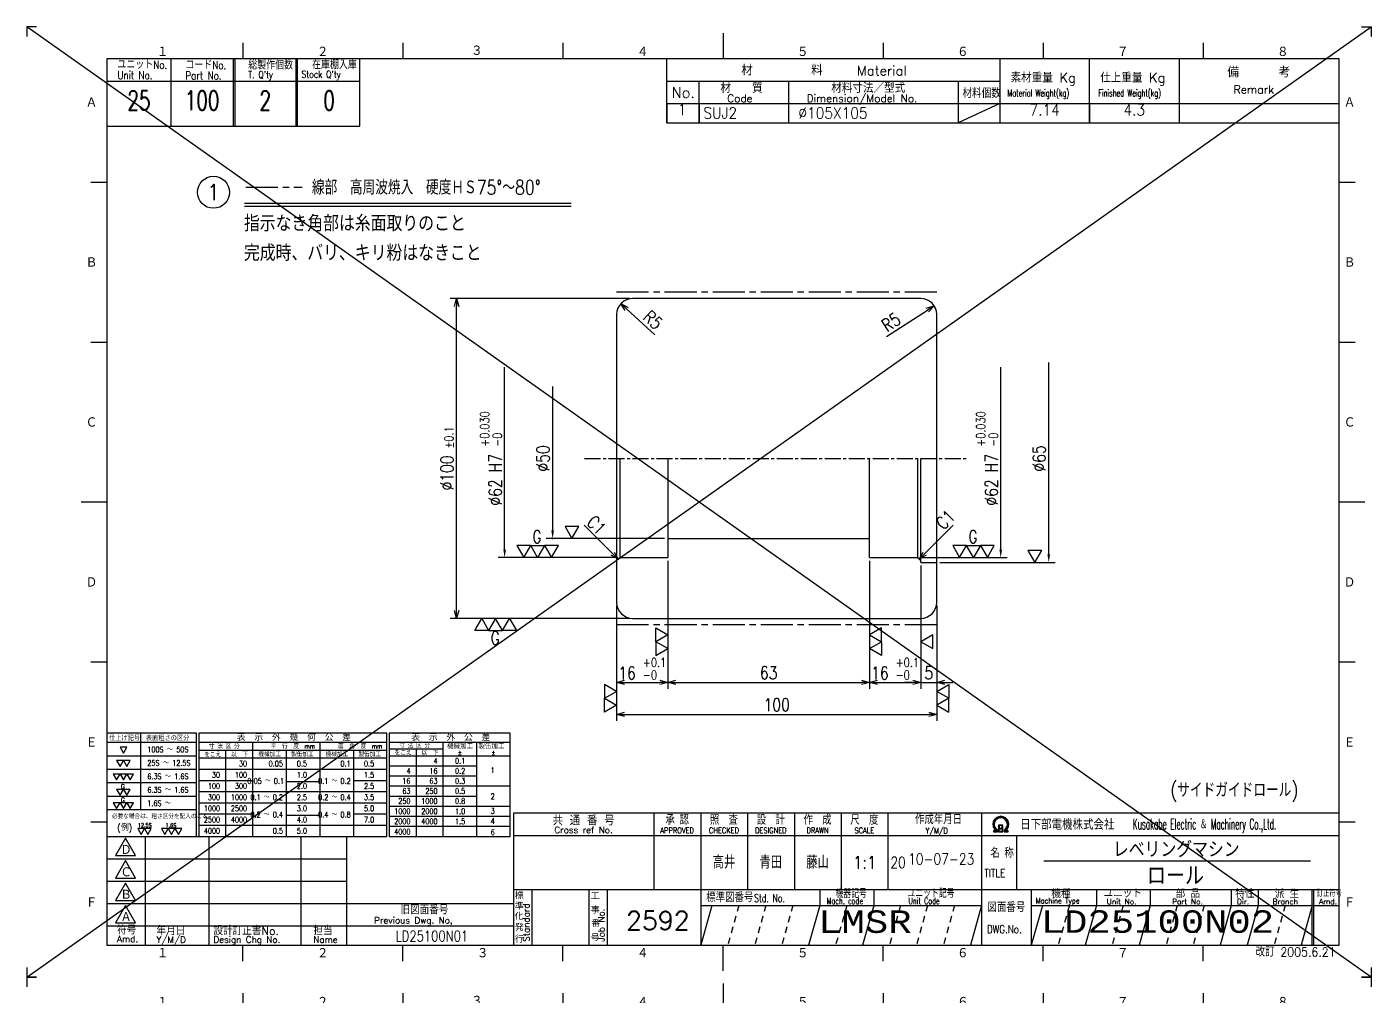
# Model space of a CAD drawing. Extents: x 0 to 420, y 0 to 594.
# Drawn here: x 0 to 420, y 291.1 to 594 of the extents above; entities that cross this region are included whole.
import ezdxf
from ezdxf.enums import TextEntityAlignment as Align

# ---------------------------------------------------------------- set-up
doc = ezdxf.new("R2010")
doc.units = 0
for name, pattern in [('GEN3A', [3.5, 2, -1.5]), ('GEN7', [15, 10, -1.5, 2, -1.5]), ('GEN7A', [7.5, 5, -0.75, 1, -0.75])]:
    doc.linetypes.add(name, pattern=pattern)
doc.layers.get('0').update_dxf_attribs({"linetype": 'CONTINUOUS'})
doc.layers.get('DEFPOINTS').update_dxf_attribs({"linetype": 'CONTINUOUS'})
for name, color, linetype in [('2', 5, 'CONTINUOUS'), ('2A', 7, 'GEN7'), ('4', 3, 'CONTINUOUS'), ('5', 3, 'CONTINUOUS'), ('6', 52, 'CONTINUOUS'), ('7A', 4, 'GEN7A'), ('8', 1, 'CONTINUOUS'), ('RAHM2', 1, 'CONTINUOUS'), ('RAHM3', 52, 'CONTINUOUS')]:
    doc.layers.add(name, color=color, linetype=linetype)
doc.styles.add('DIMENSION', font='monotxt.shx', dxfattribs={"bigfont": 'bigfont.shx'})
doc.styles.get("Standard").update_dxf_attribs({"font": 'romans.shx', "width": 0.8, "bigfont": 'extfont.shx'})
doc.dimstyles.new('GEN-ISO', dxfattribs={"dimtxt": 4, "dimasz": 2.5, "dimexe": 2, "dimexo": 1, "dimgap": 1, "dimtad": 3, "dimdec": 3, "dimrnd": 0.001, "dimdsep": 46, "dimtxsty": 'Standard', "dimblk": 'OPEN30', "dimcen": 0, "dimclrt": 52, "dimadec": 0, "dimazin": 0, "dimtp": 0.1, "dimtm": 0.1, "dimtfac": 0.6, "dimtdec": 3, "dimtmove": 0, "dimatfit": 3, "dimldrblk": 'OPEN30', "dimfxl": 1, "dimarcsym": 0})
doc.dimstyles.new('GEN-ISO$4', dxfattribs={"dimtxt": 4, "dimasz": 2.5, "dimexe": 2, "dimexo": 1, "dimgap": 1, "dimtad": 3, "dimdec": 3, "dimrnd": 0.001, "dimdsep": 46, "dimtxsty": 'Standard', "dimblk": 'OPEN30', "dimcen": 0, "dimclrt": 52, "dimadec": 0, "dimazin": 0, "dimtp": 0.1, "dimtm": 0.1, "dimtfac": 0.6, "dimtdec": 3, "dimtmove": 0, "dimatfit": 3, "dimldrblk": 'OPEN30', "dimfxl": 1, "dimarcsym": 0})

# ---------------------------------------------------------------- blocks, each defined once
blk = doc.blocks.new('1A3ﾌﾞﾋﾝ')
at = {"layer": 'RAHM2', "color": 5, "linetype": 'Continuous'}
for p, q in [((3, 297), (0, 297)), ((0, 297), (0, 294)), ((217.5, 295), (217.5, 287)), ((417, 297), (420, 297)), ((420, 297), (420, 294)), ((67.5, 292), (67.5, 287)), ((117.5, 292), (117.5, 287)), ((167.5, 292), (167.5, 287)), ((267.5, 292), (267.5, 287)), ((317.5, 292), (317.5, 287)), ((367.5, 292), (367.5, 287)), ((410, 287), (25, 287)), ((25, 287), (25, 10)), ((104, 266), (104, 287)), ((410, 10), (410, 287)), ((25, 266), (64.5, 266)), ((64.5, 266), (104, 266)), ((20, 248.5), (25, 248.5)), ((410, 248.5), (415, 248.5)), ((20, 198.5), (25, 198.5)), ((410, 198.5), (415, 198.5)), ((17, 148.5), (25, 148.5)), ((410, 148.5), (418, 148.5)), ((20, 98.5), (25, 98.5)), ((410, 98.5), (415, 98.5)), ((20, 48.5), (25, 48.5)), ((410, 48.5), (415, 48.5)), ((25, 10), (410, 10)), ((67.5, 5), (67.5, 10)), ((117.5, 5), (117.5, 10)), ((217.5, 2), (217.5, 10)), ((267.5, 5), (267.5, 10)), ((317.5, 5), (317.5, 10)), ((367.5, 5), (367.5, 10)), ((0, 3), (0, 0)), ((0, 0), (3, 0)), ((420, 0), (417, 0)), ((420, 3), (420, 0))]:
    blk.add_line(p, q, dxfattribs=at)
at = {"layer": 'RAHM2', "color": 7, "linetype": 'Continuous'}
for p, q in [((45, 287), (45, 266)), ((64.5, 287), (64.5, 266)), ((65, 287), (65, 266)), ((84, 287), (84, 266)), ((84.5, 287), (84.5, 266)), ((200, 267), (200, 287)), ((304, 287), (304, 267)), ((332, 267), (332, 287)), ((360, 287), (360, 267)), ((25, 280), (64.5, 280)), ((64.5, 280), (104, 280)), ((200, 280), (304, 280)), ((210, 267), (210, 280)), ((238, 280), (238, 267)), ((291, 280), (291, 267)), ((200, 273), (410, 273)), ((304, 273), (291, 267)), ((200, 267), (410, 267)), ((195.93, 51.26), (195.93, 27.42)), ((210.55, 51.26), (210.55, 10)), ((225.18, 51.26), (225.18, 27.42)), ((239.8, 51.26), (239.8, 27.42)), ((254.43, 51.26), (254.43, 27.42)), ((269.05, 51.26), (269.05, 27.42)), ((298.3, 51.26), (298.3, 10)), ((25, 44), (100, 44)), ((37, 44), (37, 10)), ((56.8, 44), (56.8, 10)), ((85.6, 44), (85.6, 10)), ((100, 10), (100, 44)), ((152.05, 44.26), (410, 44.26)), ((269.05, 44.26), (269.05, 27.42)), ((298.3, 44.26), (298.3, 44.26)), ((309.17, 44.26), (309.17, 27.42)), ((25, 37), (100, 37)), ((25, 30), (100, 30)), ((152.05, 27.42), (410, 27.42)), ((157.77, 27.42), (157.77, 10)), ((175.59, 27.42), (175.59, 10)), ((181.3, 27.42), (181.3, 10)), ((247.73, 27.42), (247.73, 22.42)), ((264.59, 27.42), (264.59, 22.42)), ((313.83, 27.42), (313.83, 10)), ((334.15, 27.42), (334.15, 22.42)), ((351, 27.42), (351, 22.42)), ((376.29, 27.42), (376.29, 22.42)), ((384.72, 27.42), (384.72, 22.42)), ((401.57, 10), (401.57, 27.42)), ((402.07, 10), (402.07, 27.42)), ((25, 23), (100, 23)), ((100, 23), (152.05, 23)), ((210.55, 22.42), (298.3, 22.42)), ((313.83, 22.42), (410, 22.42)), ((25, 16), (100, 16)), ((100, 16), (152.05, 16)), ((167.5, 5), (167.5, 10))]:
    blk.add_line(p, q, dxfattribs=at)
at = {"layer": 'RAHM2', "color": 3, "linetype": 'Continuous'}
for p, q in [((317.73, 36.35), (401.03, 36.35)), ((214.02, 22.42), (210.55, 10)), ((247.73, 22.42), (244.26, 10)), ((264.59, 22.42), (261.12, 10)), ((298.3, 22.42), (294.83, 10)), ((334.15, 22.42), (330.68, 10)), ((351, 22.42), (347.54, 10)), ((376.29, 22.42), (372.82, 10)), ((384.72, 22.42), (381.25, 10))]:
    blk.add_line(p, q, dxfattribs=at)
at = {"layer": 'RAHM2', "color": 3, "linetype": 'GEN3A'}
for p, q in [((222.44, 22.42), (218.98, 10)), ((230.87, 22.42), (227.41, 10)), ((239.3, 22.42), (235.84, 10)), ((256.16, 22.42), (252.69, 10)), ((273.01, 22.42), (269.55, 10)), ((281.44, 22.42), (277.98, 10)), ((289.87, 22.42), (286.41, 10)), ((325.72, 22.42), (322.25, 10)), ((342.57, 22.42), (339.11, 10)), ((359.43, 22.42), (355.97, 10)), ((367.86, 22.42), (364.39, 10)), ((393.14, 22.42), (389.68, 10))]:
    blk.add_line(p, q, dxfattribs=at)
at = {"layer": 'RAHM2', "color": 5, "linetype": 'Continuous'}
blk.add_lwpolyline([(410, 51.26), (152.05, 51.26), (152.05, 10)], dxfattribs=at)
at = {"layer": 'RAHM2', "color": 7, "linetype": 'Continuous'}
for points in [[(303.62, 47.51), (303.62, 45.4), (304.92, 45.4), (304.92, 47.51), (303.62, 47.51)], [(303.77, 47.36), (303.77, 46.53), (304.77, 46.53), (304.77, 47.36), (303.77, 47.36)], [(304.77, 46.38), (304.77, 45.55), (303.77, 45.55), (303.77, 46.38), (304.77, 46.38)], [(302.02, 45.4), (303.22, 45.4), (303.22, 46.01)], [(302.02, 45.58), (302.97, 45.58), (302.97, 45.91)], [(302.72, 45.82), (302.72, 45.75), (302.02, 45.75), (302.02, 45.4)], [(305.32, 45.98), (305.32, 45.4), (306.58, 45.4), (306.58, 45.75), (305.85, 45.75), (305.85, 45.8)], [(305.57, 45.87), (305.57, 45.58), (306.58, 45.58)]]:
    blk.add_lwpolyline(points, dxfattribs=at)
for points in [[(30.79, 43.41), (27.65, 37.97), (33.92, 37.97)], [(30.79, 36.41), (27.65, 30.97), (33.92, 30.97)], [(30.79, 29.41), (27.65, 23.97), (33.92, 23.97)], [(30.79, 22.41), (27.65, 16.97), (33.92, 16.97)]]:
    blk.add_lwpolyline(points, close=True, dxfattribs=at)
at = {"layer": 'RAHM2', "color": 3, "linetype": 'Continuous'}
for points in [[(317.29, 22.42), (313.83, 10)], [(401.57, 22.42), (401.57, 22.42), (398.11, 10)]]:
    blk.add_lwpolyline(points, dxfattribs=at)
at = {"layer": 'RAHM2', "color": 7, "linetype": 'Continuous'}
for radius, start, end in [(2.5, 308.2706, 230.8952), (2.28, 303.9949, 234.4013), (2.06, 299.8294, 238.4756)]:
    blk.add_arc((304.3, 47.76), radius, start, end, dxfattribs=at)
at = {"layer": '4', "width": 0.9}
blk.add_text('改訂 2005.6.21', height=2.8, dxfattribs=at).set_placement((408.91, 6.44), align=Align.RIGHT)
at = {"layer": 'RAHM2', "color": 5, "linetype": 'Continuous'}
for s, p in [('１', (40.6, 287.58)), ('２', (90.6, 287.58)), ('４', (190.6, 287.58)), ('５', (240.6, 287.58)), ('６', (290.6, 287.58)), ('７', (340.6, 287.58)), ('８', (390.6, 287.58)), ('Ａ', (18.36, 271.74)), ('Ａ', (411.44, 271.74)), ('Ｂ', (18.36, 221.74)), ('Ｂ', (411.44, 221.74)), ('Ｃ', (18.36, 171.74)), ('Ｃ', (411.44, 171.74)), ('Ｄ', (18.36, 121.74)), ('Ｄ', (411.44, 121.74)), ('Ｅ', (18.36, 71.74)), ('Ｅ', (411.44, 71.74)), ('Ｆ', (18.36, 21.74)), ('Ｆ', (411.44, 21.74)), ('１', (40.6, 5.87)), ('２', (90.6, 5.87)), ('３', (140.6, 5.87)), ('４', (190.6, 5.87)), ('５', (240.6, 5.87)), ('６', (290.6, 5.87)), ('７', (340.6, 5.87))]:
    blk.add_text(s, height=3.31, dxfattribs=at).set_placement(p)
blk.add_text('３', height=3.31, dxfattribs=at).set_placement((140.6, 289.58), align=Align.MIDDLE)
at = {"layer": 'RAHM2', "color": 7, "linetype": 'Continuous'}
for s, height, width, p in [('ユニットNo.', 2.5, 0.8, (28.29, 283.92)), ('コードNo.', 2.5, 0.8, (49.52, 283.81)), ('総製作個数', 2.5, 0.8, (69.17, 283.72)), ('在庫棚入庫', 2.5, 0.8, (89.08, 283.82)), ('Unit No.', 2.5, 0.8, (28.29, 280.64)), ('Part No.', 2.5, 0.8, (49.52, 280.53)), ("T. Q'ty", 2.2, 0.8, (69.17, 280.96)), ("Stock Q'ty", 2.2, 0.8, (85.8, 281.06)), ('材料個数', 3, 0.8, (292.32, 274.79)), ('Material Weight(kg)', 2.2, 0.68, (306.37, 275.25)), ('Finished Weight(kg)', 2.2, 0.68, (334.74, 275.25)), ('作成年月日', 3, 0.7, (277.49, 47.82)), ('Y/M/D', 1.8, 0.8, (280.79, 44.87)), ('Kusakabe Electric ＆ Machinery Co.,Ltd.', 3.3108, 0.5, (345.56, 46.19)), ('名 称', 3, 0.7, (301.06, 37.33)), ('20', 3.5, 0.8, (269.81, 34.08)), ('TITLE', 2.5, 0.8, (299.18, 31.25)), ('標準図番号', 3, 0.7, (212.26, 23.44)), ('Std. No.', 2.5, 0.7, (227.23, 23.44)), ('機器記号', 2.5, 0.7, (252.65, 24.77)), ('ユニット記号', 2.5, 0.7, (275.14, 24.85)), ('訂正符号', 2, 0.7, (403.01, 25.16)), ('Mach. code', 2, 0.7, (249.86, 22.83)), ('Unit Code', 2, 0.7, (275.45, 22.83)), ('図面番号', 3, 0.7, (300.15, 20.37)), ('Machine Type', 1.7, 0.9, (315.15, 23.05))]:
    blk.add_text(s, height=height, dxfattribs=dict(at, width=width)).set_placement(p)
for s, height, p in [('材\u3000\u3000\u3000\u3000\u3000料', 3.311, (223.18, 281.82)), ('Material', 3, (259.34, 281.82)), ('素材重量 Kg', 3, (307.35, 279.63)), ('仕上重量 Kg', 3, (335.35, 279.63)), ('備     考', 3.311, (375.08, 281.21)), ('No.', 3.311, (201.5, 274.82)), ('材\u3000\u3000質', 3, (216.68, 276.39)), ('材料寸法／型式', 3, (251.33, 276.39)), ('Remark', 2.5, (377.03, 276.16)), ('Code', 2.4, (218.82, 273.45)), ('Dimension/Model No.', 2.4, (243.65, 273.45)), ('Ｄ', 3.2, (29.23, 38.2)), ('Ｃ', 3.2, (29.23, 31.2)), ('Ｂ', 3.2, (29.23, 24.2)), ('標', 2, (152.44, 24.43)), ('工', 2, (176.15, 24.24)), ('機種', 2.4, (320.08, 24.76)), ('ユニット', 2.4, (336.39, 24.96)), ('部 品', 2.4, (358.93, 24.79)), ('特性', 2.4, (377.55, 24.78)), ('派 生', 2.4, (389.89, 24.72)), ('旧図面番号', 2.5, (116.71, 19.69)), ('準', 2, (152.47, 21.11)), ('事', 2, (176.17, 19.92)), ('Unit No.', 1.7, (337.39, 22.76)), ('Part No.', 1.7, (357.81, 22.76)), ('Dir.', 1.7, (378.09, 22.76)), ('Branch', 1.7, (389.24, 22.76)), ('Amd.', 1.7, (403.74, 22.76)), ('Ａ', 3.2, (29.23, 17.2)), ('Previous Dwg. No,', 2, (108.5, 16.75)), ('化', 2, (152.37, 17.95)), ('番', 2, (176.31, 15.76)), ('Amd.', 2, (28.17, 10.93)), ('符号', 2.5, (28.17, 13.37)), ('Y/M/D', 2, (40.49, 10.7)), ('年月日', 2.5, (40.49, 13.14)), ('設計訂正書No.', 2.5, (58.29, 13.18)), ('Design Chg No.', 2, (58.29, 10.75)), ('担当', 2.5, (89.5, 13.18)), ('Name', 2, (89.5, 10.75)), ('行', 2, (152.46, 10.82)), ('発', 2, (152.46, 14.47)), ('号', 2, (176.11, 11.28))]:
    blk.add_text(s, height=height, dxfattribs=at).set_placement(p)
for s, height, p in [('共 通 番 号', 3, (173.93, 49.14)), ('Cross ref No.', 2, (173.93, 46.01))]:
    blk.add_text(s, height=height, dxfattribs=at).set_placement(p, align=Align.MIDDLE)
for s, height, width, p in [('承 認', 3, 0.7, (203.18, 49.35)), ('照  査', 3, 0.7, (217.8, 49.35)), ('設  計', 3, 0.7, (232.43, 49.35)), ('作  成', 3, 0.7, (247.05, 49.35)), ('尺  度', 3, 0.7, (261.67, 49.35)), ('APPROVED', 1.8, 0.8, (203.18, 45.85)), ('CHECKED', 1.8, 0.8, (217.8, 45.85)), ('DESIGNED', 1.8, 0.8, (232.43, 45.85)), ('DRAWN', 1.8, 0.8, (247.05, 45.85)), ('SCALE', 1.8, 0.8, (261.67, 45.85)), ('DWG.No.', 2.5, 0.8, (305.41, 14.96))]:
    blk.add_text(s, height=height, dxfattribs=dict(at, width=width)).set_placement(p, align=Align.MIDDLE)
at = {"layer": 'RAHM2', "color": 7, "linetype": 'Continuous', "width": 0.844147}
blk.add_text('日下部電機株式会社', height=3.311, dxfattribs=at).set_placement((310.35, 46.06), (339.79, 46.06), align=Align.FIT)
at = {"layer": 'RAHM2', "color": 7, "linetype": 'Continuous'}
for s, p in [('Standard', (157.07, 11.05)), ('Job No.', (180.5, 11.05))]:
    blk.add_text(s, height=2, rotation=90, dxfattribs=at).set_placement(p)
at = {"layer": 'RAHM2', "color": 5, "linetype": 'Continuous', "width": 0.7}
for tag, p in [('HEADER3', (35, 274.01)), ('HEADER4', (54.75, 274)), ('HEADER15', (74.49, 274)), ('HEADER16', (94.43, 274))]:
    blk.add_attdef(tag, text='', height=6, dxfattribs=at).set_placement(p, align=Align.MIDDLE)
at = {"layer": 'RAHM2', "color": 7, "linetype": 'Continuous'}
blk.add_attdef('HEADER5', text='', height=2.5, dxfattribs=at).set_placement((63.69, 267.1), align=Align.BOTTOM_RIGHT)
for tag, height, width, p in [('HEADER1', 5, 0.9, (359.12, 40.15)), ('HEADER25', 3.2, 0.63, (46.91, 40.38)), ('HEADER23', 3.33, 0.8, (71.4, 40.2)), ('HEADER24', 3.5, 0.8, (92.57, 40.22)), ('HEADER7', 5, 0.8, (174.38, 35.8)), ('GEN-TITLE-SCA', 4, 0.85, (261.79, 35.85)), ('HEADER22', 3.2, 0.63, (46.91, 33.38)), ('HEADER20', 3.33, 0.8, (71.4, 33.2)), ('HEADER21', 3.5, 0.8, (92.57, 33.22)), ('HEADER2', 6, 0.9, (358.89, 31.68)), ('HEADER19', 3.2, 0.63, (46.91, 26.38)), ('HEADER17', 3.33, 0.8, (71.4, 26.2)), ('HEADER18', 3.5, 0.8, (92.57, 26.22)), ('HEADER11', 3.2, 0.63, (46.91, 19.38)), ('HEADER9', 3.33, 0.8, (71.4, 19.2)), ('HEADER10', 3.5, 0.8, (92.57, 19.22)), ('HEADER14', 3.31, 0.8, (126.54, 12.82))]:
    blk.add_attdef(tag, text='', height=height, dxfattribs=dict(at, width=width)).set_placement(p, align=Align.MIDDLE)
for tag, p in [('HEADER27', (232.45, 36.09)), ('HEADER26', (247.07, 36.09))]:
    blk.add_attdef(tag, text='', height=4, dxfattribs=at).set_placement(p, align=Align.MIDDLE)
at = {"layer": 'RAHM2', "color": 7, "linetype": 'Continuous', "width": 0.8}
blk.add_attdef('GEN-TITLE-DAT', text='', height=3.5, dxfattribs=at).set_placement((275.35, 34.1), align=Align.BOTTOM_LEFT)
at = {"layer": 'RAHM2', "color": 5, "linetype": 'Continuous'}
blk.add_attdef('HEADER6', text='', height=5.8, dxfattribs=at).set_placement((207.09, 13.03), align=Align.BOTTOM_RIGHT)
at = {"layer": 'RAHM2', "color": 5, "linetype": 'Continuous', "style": 'DIMENSION', "width": 1.2}
for tag, p in [('HEADER13', (213.56, 11.75)), ('HEADER12', (247.26, 11.72)), ('GEN-TITLE-DWG', (316.79, 11.74))]:
    blk.add_attdef(tag, text='', height=7.02, dxfattribs=at).set_placement(p, align=Align.BOTTOM_LEFT)
at = {"layer": 'RAHM2', "color": 5, "linetype": 'Continuous', "style": 'DIMENSION'}
blk.add_attdef('HEADER8', text='', height=7.02, dxfattribs=at).set_placement((408.58, 11.71), align=Align.BOTTOM_RIGHT)
blk = doc.blocks.new('_Open30')
at = {"color": 0, "linetype": 'ByBlock', "lineweight": -2}
for p, q in [((-1, 0.27), (0, 0)), ((0, 0), (-1, -0.27)), ((0, 0), (-1, 0))]:
    blk.add_line(p, q, dxfattribs=at)
blk = doc.blocks.new('*D22')
at = {"layer": '5', "color": 0, "lineweight": -2, "transparency": 16777216}
for p, q in [((184.27, 413.12), (184.27, 377.12)), ((284.27, 413.12), (284.27, 377.12)), ((186.77, 379.12), (281.77, 379.12))]:
    blk.add_line(p, q, dxfattribs=at)
at = {"layer": 'DEFPOINTS', "color": 0, "transparency": 16777216}
for p in [(184.27, 414.12), (284.27, 414.12), (284.27, 379.12)]:
    blk.add_point(p, dxfattribs=at)
at = {"layer": '5', "color": 0, "lineweight": -2, "transparency": 16777216, "xscale": 2.5, "yscale": 2.5, "zscale": 2.5, "rotation": 180}
blk.add_blockref('_Open30', (184.27, 379.12), dxfattribs=at)
at = {"layer": '5', "color": 0, "lineweight": -2, "transparency": 16777216, "xscale": 2.5, "yscale": 2.5, "zscale": 2.5}
blk.add_blockref('_Open30', (284.27, 379.12), dxfattribs=at)
at = {"layer": '5', "color": 52, "transparency": 16777216, "insert": (234.27, 382.12), "char_height": 4, "attachment_point": 5}
blk.add_mtext('100', dxfattribs=at)
blk = doc.blocks.new('*D23')
at = {"layer": '5', "color": 0, "lineweight": -2, "transparency": 16777216}
for p, q in [((200.27, 427.12), (200.27, 387.12)), ((184.27, 413.12), (184.27, 387.12)), ((186.77, 389.12), (197.77, 389.12))]:
    blk.add_line(p, q, dxfattribs=at)
at = {"layer": 'DEFPOINTS', "color": 0, "transparency": 16777216}
for p in [(200.27, 428.12), (184.27, 414.12), (200.27, 389.12)]:
    blk.add_point(p, dxfattribs=at)
at = {"layer": '5', "color": 0, "lineweight": -2, "transparency": 16777216, "xscale": 2.5, "yscale": 2.5, "zscale": 2.5, "rotation": 180}
blk.add_blockref('_Open30', (184.27, 389.12), dxfattribs=at)
at = {"layer": '5', "color": 0, "lineweight": -2, "transparency": 16777216, "xscale": 2.5, "yscale": 2.5, "zscale": 2.5}
blk.add_blockref('_Open30', (200.27, 389.12), dxfattribs=at)
at = {"layer": '5', "color": 52, "transparency": 16777216, "insert": (192.27, 393.39), "char_height": 4, "attachment_point": 5}
blk.add_mtext('16 \\H2.8;\\S+0.1^ -0;', dxfattribs=at)
blk = doc.blocks.new('*D24')
at = {"layer": '5', "color": 0, "lineweight": -2, "transparency": 16777216}
for p, q in [((263.27, 426.12), (263.27, 387.12)), ((279.27, 425.62), (279.27, 387.12)), ((265.77, 389.12), (276.77, 389.12))]:
    blk.add_line(p, q, dxfattribs=at)
at = {"layer": 'DEFPOINTS', "color": 0, "transparency": 16777216}
for p in [(263.27, 427.12), (279.27, 426.62), (279.27, 389.12)]:
    blk.add_point(p, dxfattribs=at)
at = {"layer": '5', "color": 0, "lineweight": -2, "transparency": 16777216, "xscale": 2.5, "yscale": 2.5, "zscale": 2.5, "rotation": 180}
blk.add_blockref('_Open30', (263.27, 389.12), dxfattribs=at)
at = {"layer": '5', "color": 0, "lineweight": -2, "transparency": 16777216, "xscale": 2.5, "yscale": 2.5, "zscale": 2.5}
blk.add_blockref('_Open30', (279.27, 389.12), dxfattribs=at)
at = {"layer": '5', "color": 52, "transparency": 16777216, "insert": (271.27, 393.39), "char_height": 4, "attachment_point": 5}
blk.add_mtext('16 \\H2.8;\\S+0.1^ -0;', dxfattribs=at)
blk = doc.blocks.new('*D25')
at = {"layer": '5', "color": 0, "lineweight": -2, "transparency": 16777216}
for p, q in [((279.27, 424.62), (279.27, 387.12)), ((284.27, 413.12), (284.27, 387.12)), ((276.77, 389.12), (274.27, 389.12)), ((279.27, 389.12), (284.27, 389.12)), ((286.77, 389.12), (289.27, 389.12))]:
    blk.add_line(p, q, dxfattribs=at)
at = {"layer": 'DEFPOINTS', "color": 0, "transparency": 16777216}
for p in [(279.27, 425.62), (284.27, 414.12), (284.27, 389.12)]:
    blk.add_point(p, dxfattribs=at)
at = {"layer": '5', "color": 0, "lineweight": -2, "transparency": 16777216, "xscale": 2.5, "yscale": 2.5, "zscale": 2.5}
blk.add_blockref('_Open30', (279.27, 389.12), dxfattribs=at)
at = {"layer": '5', "color": 0, "lineweight": -2, "transparency": 16777216, "xscale": 2.5, "yscale": 2.5, "zscale": 2.5, "rotation": 180}
blk.add_blockref('_Open30', (284.27, 389.12), dxfattribs=at)
at = {"layer": '5', "color": 52, "transparency": 16777216, "insert": (281.77, 392.12), "char_height": 4, "attachment_point": 5}
blk.add_mtext('5', dxfattribs=at)
blk = doc.blocks.new('*D26')
at = {"layer": '5', "color": 0, "lineweight": -2, "transparency": 16777216}
for p, q in [((188.27, 509.12), (132.27, 509.12)), ((134.27, 411.62), (134.27, 506.62)), ((188.27, 409.12), (132.27, 409.12))]:
    blk.add_line(p, q, dxfattribs=at)
at = {"layer": 'DEFPOINTS', "color": 0, "transparency": 16777216}
for p in [(134.27, 509.12), (189.27, 509.12), (189.27, 409.12)]:
    blk.add_point(p, dxfattribs=at)
at = {"layer": '5', "color": 0, "lineweight": -2, "transparency": 16777216, "xscale": 2.5, "yscale": 2.5, "zscale": 2.5}
for p, rotation in [((134.27, 509.12), 90), ((134.27, 409.12), 270)]:
    blk.add_blockref('_Open30', p, dxfattribs=dict(at, rotation=rotation))
at = {"layer": '5', "color": 52, "transparency": 16777216, "insert": (131.27, 459.12), "char_height": 4, "attachment_point": 5, "rotation": 90}
blk.add_mtext('%%C100 \\H2.8;\\S%%P0.1;', dxfattribs=at)
blk = doc.blocks.new('*D27')
at = {"layer": '5', "color": 0, "lineweight": -2, "transparency": 16777216}
for p, q in [((200.27, 427.12), (200.27, 387.12)), ((263.27, 427.12), (263.27, 387.12)), ((202.77, 389.12), (260.77, 389.12))]:
    blk.add_line(p, q, dxfattribs=at)
at = {"layer": 'DEFPOINTS', "color": 0, "transparency": 16777216}
for p in [(200.27, 428.12), (263.27, 428.12), (263.27, 389.12)]:
    blk.add_point(p, dxfattribs=at)
at = {"layer": '5', "color": 0, "lineweight": -2, "transparency": 16777216, "xscale": 2.5, "yscale": 2.5, "zscale": 2.5, "rotation": 180}
blk.add_blockref('_Open30', (200.27, 389.12), dxfattribs=at)
at = {"layer": '5', "color": 0, "lineweight": -2, "transparency": 16777216, "xscale": 2.5, "yscale": 2.5, "zscale": 2.5}
blk.add_blockref('_Open30', (263.27, 389.12), dxfattribs=at)
at = {"layer": '5', "color": 52, "transparency": 16777216, "insert": (231.77, 392.12), "char_height": 4, "attachment_point": 5}
blk.add_mtext('63', dxfattribs=at)
blk = doc.blocks.new('*D28')
at = {"layer": '5', "color": 0, "lineweight": -2, "transparency": 16777216}
blk.add_line((268.6, 497.24), (281.37, 505.47), dxfattribs=at)
at = {"layer": 'DEFPOINTS', "color": 0, "transparency": 16777216}
for p in [(279.27, 504.12), (283.47, 506.83)]:
    blk.add_point(p, dxfattribs=at)
at = {"layer": '5', "color": 0, "lineweight": -2, "transparency": 16777216, "xscale": 2.5, "yscale": 2.5, "zscale": 2.5, "rotation": 32.81129260931984}
blk.add_blockref('_Open30', (283.47, 506.83), dxfattribs=at)
at = {"layer": '5', "color": 52, "transparency": 16777216, "insert": (269.99, 501.71), "char_height": 4, "attachment_point": 5, "rotation": 32.8113}
blk.add_mtext('R5', dxfattribs=at)
blk = doc.blocks.new('*D29')
at = {"layer": '5', "color": 0, "lineweight": -2, "transparency": 16777216}
blk.add_line((196.25, 497.76), (187.42, 505.8), dxfattribs=at)
at = {"layer": 'DEFPOINTS', "color": 0, "transparency": 16777216}
for p in [(185.58, 507.49), (189.27, 504.12)]:
    blk.add_point(p, dxfattribs=at)
at = {"layer": '5', "color": 0, "lineweight": -2, "transparency": 16777216, "xscale": 2.5, "yscale": 2.5, "zscale": 2.5, "rotation": 137.6679687077343}
blk.add_blockref('_Open30', (185.58, 507.49), dxfattribs=at)
at = {"layer": '5', "color": 52, "transparency": 16777216, "insert": (195.62, 502.4), "char_height": 4, "attachment_point": 5, "rotation": 317.668}
blk.add_mtext('R5', dxfattribs=at)
blk = doc.blocks.new('STDBUHIN')
at = {"color": 7}
for p, q in [((0, 0), (0, -6)), ((10, 0), (10, -6)), ((38, 0), (38, -6)), ((91, 0), (91, -6)), ((104, 0), (104, -6)), ((132, 0), (132, -6)), ((160, 0), (160, -6)), ((0, -6), (210, -6))]:
    blk.add_line(p, q, dxfattribs=at)
at = {"layer": 'RAHM3', "color": 7, "width": 0.9}
for tag, p in [('1GENST', (4.710911, -4.609434)), ('4GENST', (96.434633, -4.658422)), ('5GENST', (118, -4.729)), ('6GENST', (146, -4.729))]:
    blk.add_attdef(tag, text='', height=3.5, dxfattribs=at).set_placement(p, align=Align.BOTTOM_CENTER)
at = {"layer": 'RAHM3', "color": 7}
for tag, p, width in [('2GENST', (11.373533, -4.658422), 0.8), ('3GENST', (41.070972, -4.658422), 0.8), ('7GENST', (162.759538, -4.671383), 0.9)]:
    blk.add_attdef(tag, p, '', height=3.5, dxfattribs=dict(at, width=width))
blk = doc.blocks.new('GENBALLOON1')
blk.add_circle((0, 0), 5)
at = {"flags": 1}
blk.add_attdef('GEN_PARENT', text='', height=2.5, dxfattribs=at).set_placement((0, 0), align=Align.MIDDLE)
blk.add_attdef('REF_NO', text='', height=3.5).set_placement((0, 0), align=Align.MIDDLE)
at = {"color": 7, "flags": 1}
for tag, p in [('5GENINF', (6.43, 0.96)), ('6GENINF', (6.43, 0.63)), ('7GENINF', (6.43, 0.3)), ('8GENINF', (6.43, -0.04)), ('9GENINF', (6.43, -0.37)), ('3GENINF', (6.43, -2.34)), ('4GENINF', (6.43, -2.67)), ('10GENINF', (6.43, -0.7)), ('11GENINF', (6.43, -1)), ('12GENINF', (6.43, -1.34)), ('13GENINF', (6.43, -1.67)), ('14GENINF', (6.43, -2)), ('15GENINF', (6.43, -3)), ('16GENINF', (6.43, -3.34)), ('17GENINF', (6.43, -3.7)), ('18GENINF', (6.43, -4.04)), ('19GENINF', (6.43, -4.37)), ('20GENINF', (6.43, -4.7)), ('21GENINF', (6.43, -5.04)), ('22GENINF', (6.43, -5.37))]:
    blk.add_attdef(tag, p, '', height=0.2, dxfattribs=at)
blk = doc.blocks.new('A$C35635718')
for p, q in [((0, 29.4), (28, 29.4)), ((10.5, 32.2), (10.5, 8.4)), ((28.7, 29.4), (87.5, 29.4)), ((28.7, 26.95), (87.5, 26.95)), ((37.1, 26.95), (37.1, 0)), ((45.5, 29.4), (45.5, 0)), ((56, 26.95), (56, 0)), ((66.5, 29.4), (66.5, 0)), ((77, 26.95), (77, 0)), ((88.2, 29.4), (126, 29.4)), ((88.2, 27.3), (105, 27.3)), ((96.6, 27.3), (96.6, 0)), ((105, 29.4), (105, 0)), ((115.5, 29.4), (115.5, 0)), ((28.7, 24.5), (87.5, 24.5)), ((88.2, 25.2), (126, 25.2)), ((0, 8.4), (28, 8.4))]:
    blk.add_line(p, q)
for points in [[(5.16, 26.02), (6.22, 27.86), (4.1, 27.86), (5.16, 26.02)], [(4.1, 21.82), (5.16, 23.66), (3.04, 23.66), (4.1, 21.82)], [(6.22, 21.82), (7.28, 23.66), (5.16, 23.66), (6.22, 21.82)], [(3.04, 17.62), (4.1, 19.46), (1.98, 19.46), (3.04, 17.62)], [(5.16, 17.62), (6.22, 19.46), (4.1, 19.46), (5.16, 17.62)], [(7.28, 17.62), (8.35, 19.46), (6.22, 19.46), (7.28, 17.62)], [(4.1, 12.86), (5.16, 14.69), (3.04, 14.69), (4.1, 12.86)], [(6.22, 12.86), (7.28, 14.69), (5.16, 14.69), (6.22, 12.86)], [(3.04, 8.66), (4.1, 10.49), (1.98, 10.49), (3.04, 8.66)], [(5.16, 8.66), (6.22, 10.49), (4.1, 10.49), (5.16, 8.66)], [(7.28, 8.66), (8.35, 10.49), (6.22, 10.49), (7.28, 8.66)], [(10.7, 0.61), (11.76, 2.45), (9.63, 2.45), (10.7, 0.61)], [(12.82, 0.61), (13.88, 2.45), (11.76, 2.45), (12.82, 0.61)], [(18.07, 0.61), (19.13, 2.45), (17.01, 2.45), (18.07, 0.61)], [(20.19, 0.61), (21.26, 2.45), (19.13, 2.45), (20.19, 0.61)], [(22.32, 0.61), (23.38, 2.45), (21.26, 2.45), (22.32, 0.61)]]:
    blk.add_lwpolyline(points, close=True)
at = {"layer": '2'}
for points in [[(0, 0), (28, 0), (28, 32.2), (0, 32.2)], [(28.7, 0), (87.5, 0), (87.5, 32.2), (28.7, 32.2)], [(88.2, 0), (126, 0), (126, 32.2), (88.2, 32.2)]]:
    blk.add_lwpolyline(points, close=True, dxfattribs=at)
at = {"layer": '4'}
for p, q in [((0, 25.2), (28, 25.2)), ((0, 21), (28, 21)), ((88.2, 22.05), (115.5, 22.05)), ((28.7, 21), (87.5, 21)), ((28.7, 17.5), (45.5, 17.5)), ((56, 17.15), (66.5, 17.15)), ((77, 17.5), (87.5, 17.5)), ((88.2, 18.9), (115.5, 18.9)), ((0, 16.8), (28, 16.8)), ((28.7, 14), (87.5, 14)), ((88.2, 15.75), (126, 15.75)), ((0, 12.6), (28, 12.6)), ((28.7, 10.5), (87.5, 10.5)), ((88.2, 12.6), (115.5, 12.6)), ((88.2, 9.45), (126, 9.45)), ((28.7, 7), (45.5, 7)), ((56, 6.65), (66.5, 6.65)), ((77, 7), (87.5, 7)), ((88.2, 6.3), (126, 6.3)), ((28.7, 3.5), (87.5, 3.5)), ((88.2, 3.15), (126, 3.15))]:
    blk.add_line(p, q, dxfattribs=at)
at = {"width": 0.9}
for s, height, p in [('仕上げ記号', 1.54, (5.53, 29.91)), ('表面粗さの区分', 1.54, (18.98, 29.91)), ('をこえ', 1.4, (33.04, 24.85)), ('寸 法 区 分', 1.4, (36.67, 27.45)), ('以\u3000下', 1.4, (41.44, 24.85)), ('機械加工', 1.4, (50.85, 24.93)), ('平\u3000行\u3000度\u3000mm', 1.4, (58.11, 27.45)), ('製缶加工', 1.4, (61.11, 24.93)), ('機械加工', 1.4, (71.85, 24.93)), ('直\u3000角\u3000度\u3000mm', 1.4, (79.11, 27.45)), ('製缶加工', 1.4, (82.11, 24.93)), ('をこえ', 1.4, (92.54, 25.38)), ('寸 法 区 分', 1.4, (96.17, 27.62)), ('以\u3000下', 1.4, (100.94, 25.38)), ('機械加工', 1.61, (110.35, 27.35)), ('%%P', 1.4, (110.27, 25.48)), ('製缶加工', 1.61, (120.13, 27.35)), ('%%P', 1.4, (120.77, 25.48))]:
    blk.add_text(s, height=height, dxfattribs=at).set_placement(p, align=Align.CENTER)
for s, p in [('表\u3000示\u3000外\u3000幾\u3000何\u3000公\u3000差', (58.43, 29.86)), ('表\u3000示\u3000外\u3000公\u3000差', (107.45, 29.86))]:
    blk.add_text(s, height=1.96).set_placement(p, align=Align.CENTER)
for s, height, width, p in [('100S ～ 50S', 1.75, 0.8, (12.64, 26.26)), ('25S ～ 12.5S', 1.75, 0.8, (12.64, 22.06)), ('0.1', 1.75, 0.8, (108.79, 22.73)), ('0.2', 1.75, 0.8, (108.79, 19.58)), ('1', 1.75, 0.8, (119.92, 19.81)), ('6.3S ～ 1.6S', 1.75, 0.8, (12.64, 17.86)), ('0.3', 1.75, 0.8, (108.79, 16.43)), ('6.3S ～ 1.6S', 1.75, 0.8, (12.64, 13.66)), ('0.5', 1.75, 0.8, (108.79, 13.28)), ('2', 1.75, 0.8, (119.92, 11.65)), ('1.6S ～ ', 1.75, 0.8, (12.64, 9.46)), ('0.8', 1.75, 0.8, (108.79, 10.13)), ('1.0', 1.75, 0.8, (108.79, 6.98)), ('3', 1.75, 0.8, (119.92, 7.04)), ('必要な場合は、粗さ区分を記入のこと', 1.4, 0.9, (1.56, 5.54)), ('1.5', 1.75, 0.8, (108.79, 3.83)), ('4', 1.75, 0.8, (119.92, 3.89)), ('(例)', 2, 0.9, (3.23, 1.73)), ('12.5S', 1.26, 0.8, (9.67, 2.83)), ('1.6S', 1.26, 0.8, (18.32, 2.83)), ('6', 1.75, 0.8, (119.92, 0.39))]:
    blk.add_text(s, height=height, dxfattribs=dict(width=width)).set_placement(p)
for s, width, p in [('30', 0.8, (43.8, 21.85)), ('0.05', 0.7, (55.02, 21.85)), ('0.5', 0.8, (62.51, 21.85)), ('0.1', 0.7, (76.19, 21.85)), ('0.5', 0.8, (83.51, 21.85)), ('4', 0.8, (94.85, 19.58)), ('16', 0.8, (103.3, 19.58)), ('4', 0.8, (103.3, 22.73)), ('30', 0.8, (35.35, 18.35)), ('100', 0.8, (43.8, 18.35)), ('0.05 ～ 0.1', 0.7, (55.36, 16.42)), ('1.0', 0.8, (62.51, 18.35)), ('0.1 ～ 0.2', 0.7, (76.19, 16.42)), ('1.5', 0.8, (83.51, 18.35)), ('16', 0.8, (94.85, 16.43)), ('63', 0.8, (103.3, 16.43)), ('300', 0.8, (35.35, 11.35)), ('100', 0.8, (35.35, 14.85)), ('1000', 0.8, (43.8, 11.35)), ('300', 0.8, (43.8, 14.85)), ('0.1 ～ 0.2', 0.7, (55.02, 11.35)), ('2.0', 0.8, (62.51, 14.85)), ('2.5', 0.8, (62.51, 11.35)), ('0.2 ～ 0.4', 0.7, (76.19, 11.35)), ('2.5', 0.8, (83.51, 14.85)), ('3.5', 0.8, (83.51, 11.35)), ('63', 0.8, (94.85, 13.28)), ('250', 0.8, (103.3, 13.28)), ('1000', 0.8, (35.35, 7.85)), ('2500', 0.8, (43.8, 7.85)), ('3.0', 0.8, (62.51, 7.85)), ('5.0', 0.8, (83.51, 7.85)), ('1000', 0.8, (94.85, 6.98)), ('250', 0.8, (94.85, 10.13)), ('2000', 0.8, (103.3, 6.98)), ('1000', 0.8, (103.3, 10.13)), ('2500', 0.8, (35.35, 4.35)), ('4000', 0.8, (43.8, 4.35)), ('0.2 ～ 0.4', 0.7, (55.02, 5.93)), ('4.0', 0.8, (62.51, 4.35)), ('0.4 ～ 0.8', 0.7, (76.19, 5.93)), ('7.0', 0.8, (83.51, 4.35)), ('2000', 0.8, (94.85, 3.83)), ('4000', 0.8, (103.3, 3.83)), ('4000', 0.8, (35.35, 0.85)), ('0.5', 0.7, (55.02, 0.85)), ('5.0', 0.8, (62.51, 0.85)), ('4000', 0.8, (94.85, 0.58))]:
    blk.add_text(s, height=1.75, dxfattribs=dict(width=width)).set_placement(p, align=Align.RIGHT)
for p in [(5.6, 14.89), (5.6, 10.69)]:
    blk.add_text('G', height=1.4).set_placement(p, align=Align.RIGHT)

msp = doc.modelspace()

# ---------------------------------------------------------------- linework, layer by layer
at = {"layer": '2'}
for p, q in [((279.2718, 509.1198), (189.2718, 509.1198)), ((184.2718, 504.1198), (184.2718, 414.1198)), ((284.2718, 414.1198), (284.2718, 504.1198)), ((185.2718, 459.1198), (185.2718, 428.1198)), ((200.2718, 459.1198), (200.2718, 428.1198)), ((263.2718, 428.1198), (263.2718, 459.1198)), ((278.2718, 459.1198), (278.2718, 428.1198)), ((279.2718, 426.6198), (279.2718, 459.1198)), ((200.2718, 434.1198), (263.2718, 434.1198)), ((184.2718, 427.1198), (185.2718, 428.1198)), ((185.2718, 428.1198), (200.2718, 428.1198)), ((263.2718, 428.1198), (278.2718, 428.1198)), ((279.2718, 427.1198), (278.2718, 428.1198)), ((279.2718, 426.6198), (284.2718, 426.6198)), ((189.2718, 409.1198), (279.2718, 409.1198))]:
    msp.add_line(p, q, dxfattribs=at)
for centre, start, end in [((189.2718, 504.1198), 90, 180), ((279.2718, 504.1198), 0, 90), ((189.2718, 414.1198), 180, 270), ((279.2718, 414.1198), 270, 0)]:
    msp.add_arc(centre, 5, start, end, dxfattribs=at)
at = {"layer": '2A'}
for p, q in [((68.4329, 543.8537), (85.987, 543.8537)), ((284.2718, 511.1198), (184.2718, 511.1198)), ((284.2718, 407.1198), (184.2718, 407.1198))]:
    msp.add_line(p, q, dxfattribs=at)
at = {"layer": '4'}
for p, q in [((67.9515, 538.9409), (170.0139, 538.9409)), ((67.9515, 537.9409), (170.0139, 537.9409))]:
    msp.add_line(p, q, dxfattribs=at)
at = {"layer": '5'}
for p, q in [((149.2718, 430.6198), (149.2718, 487.6198)), ((304.2718, 430.6198), (304.2718, 487.6198)), ((319.2718, 429.1198), (319.2718, 489.1198)), ((164.2718, 481.6198), (164.2718, 436.6198)), ((199.2718, 434.1198), (162.2718, 434.1198)), ((184.2718, 428.1198), (147.2718, 428.1198)), ((279.2718, 428.1198), (306.2718, 428.1198)), ((285.2718, 426.6198), (321.2718, 426.6198))]:
    msp.add_line(p, q, dxfattribs=at)
msp.add_point((164.2718, 434.1198), dxfattribs=at)
for points in [[(163.8551, 436.6198), (164.6884, 436.6198), (164.2718, 434.1198)], [(148.8551, 430.6198), (149.6884, 430.6198), (149.2718, 428.1198)], [(303.8551, 430.6198), (304.6884, 430.6198), (304.2718, 428.1198)], [(318.8551, 429.1198), (319.6884, 429.1198), (319.2718, 426.6198)]]:
    msp.add_solid(points, dxfattribs=at)
at = {"layer": '7A'}
msp.add_line((174.2718, 459.1198), (294.2718, 459.1198), dxfattribs=at)
at = {"layer": '8'}
for p, q in [((0, 297), (420, 594)), ((420, 297), (0, 594))]:
    msp.add_line(p, q, dxfattribs=at)
for points in [[(170.3144, 434.1198), (172.4794, 437.8698), (168.1494, 437.8698), (170.3144, 434.1198)], [(155.2577, 428.1198), (157.4227, 431.8698), (153.0927, 431.8698), (155.2577, 428.1198)], [(159.5877, 428.1198), (157.4227, 431.8698), (161.7527, 431.8698), (159.5877, 428.1198)], [(163.9177, 428.1198), (166.0827, 431.8698), (161.7527, 431.8698), (163.9177, 428.1198)], [(291.4367, 428.1198), (293.6017, 431.8698), (289.2717, 431.8698), (291.4367, 428.1198)], [(295.7667, 428.1198), (293.6017, 431.8698), (297.9317, 431.8698), (295.7667, 428.1198)], [(300.0967, 428.1198), (302.2617, 431.8698), (297.9317, 431.8698), (300.0967, 428.1198)], [(314.9234, 426.6198), (317.0884, 430.3698), (312.7584, 430.3698), (314.9234, 426.6198)], [(142.1151, 409.1198), (144.2801, 405.3698), (139.9501, 405.3698), (142.1151, 409.1198)], [(146.4451, 409.1198), (144.2801, 405.3698), (148.6101, 405.3698), (146.4451, 409.1198)], [(150.7751, 409.1198), (152.9401, 405.3698), (148.6101, 405.3698), (150.7751, 409.1198)], [(200.2718, 403.9909), (196.5218, 401.8259), (196.5218, 406.1559), (200.2718, 403.9909)], [(263.2718, 403.9909), (267.0218, 401.8259), (267.0218, 406.1559), (263.2718, 403.9909)], [(279.2718, 401.8259), (283.0218, 399.6609), (283.0218, 403.9909), (279.2718, 401.8259)], [(200.2718, 399.6609), (196.5218, 401.8259), (196.5218, 397.4959), (200.2718, 399.6609)], [(263.2718, 399.6609), (267.0218, 401.8259), (267.0218, 397.4959), (263.2718, 399.6609)], [(184.2718, 386.3179), (180.5218, 388.4829), (180.5218, 384.1529), (184.2718, 386.3179)], [(284.2718, 386.3179), (288.0218, 388.4829), (288.0218, 384.1529), (284.2718, 386.3179)], [(184.2718, 381.9879), (180.5218, 379.8229), (180.5218, 384.1529), (184.2718, 381.9879)], [(284.2718, 381.9879), (288.0218, 379.8229), (288.0218, 384.1529), (284.2718, 381.9879)]]:
    msp.add_lwpolyline(points, close=True, dxfattribs=at)

# ---------------------------------------------------------------- block references
at = {"layer": '2'}
for p, values in [((0, 297), {'GEN-TITLE-DWG': 'LD25100N02', 'GEN-TITLE-DAT': '10-07-23', 'GEN-TITLE-SCA': '1:1', 'HEADER1': 'レベリングマシン', 'HEADER2': 'ロール', 'HEADER3': '25', 'HEADER4': '100', 'HEADER6': '2592', 'HEADER12': 'LMSR', 'HEADER14': 'LD25100N01', 'HEADER15': '2', 'HEADER16': '0'}), ((0, 0), {'GEN-TITLE-DWG': 'LD15128N01', 'GEN-TITLE-DAT': '13-03-29', 'GEN-TITLE-SCA': '1:1', 'HEADER1': 'レベリングマシン', 'HEADER2': 'ロール', 'HEADER3': '15', 'HEADER4': '128', 'HEADER6': '2638', 'HEADER12': 'LMSR', 'HEADER13': 'LM10', 'HEADER14': 'LD25100N02', 'HEADER15': '2', 'HEADER16': '0'})]:
    msp.add_blockref('1A3ﾌﾞﾋﾝ', p, dxfattribs=at).add_auto_attribs(values)
at = {"layer": '5'}
ref = msp.add_blockref('GENBALLOON1', (58.2879, 542.3015), dxfattribs=at)
ref.add_attrib('REF_NO', '1', dxfattribs={"color": 7, "height": 5, "width": 0.9}).set_placement((58.2879, 542.3015), align=Align.MIDDLE_CENTER)
at = {"layer": '6'}
msp.add_blockref('A$C35635718', (25, 341), dxfattribs=at)
at = {"layer": 'RAHM2'}
ref = msp.add_blockref('STDBUHIN', (200, 570), dxfattribs=at)
ref.add_attrib('1GENST', '1', dxfattribs={"layer": 'RAHM3', "color": 7, "height": 3.5, "width": 0.9}).set_placement((204.711, 565.3906), align=Align.BOTTOM_CENTER)
ref.add_attrib('2GENST', 'SUJ2', (211.3736, 565.3416), dxfattribs={"layer": 'RAHM3', "color": 7, "height": 3.5, "width": 0.9})
ref.add_attrib('3GENST', '%%C105X105', (241.071, 565.3416), dxfattribs={"layer": 'RAHM3', "color": 7, "height": 3.5, "width": 0.9})
ref.add_attrib('5GENST', '7.14', dxfattribs={"layer": 'RAHM3', "color": 7, "height": 3.5, "width": 0.9}).set_placement((318, 565.271), align=Align.BOTTOM_CENTER)
ref.add_attrib('6GENST', '4.3', dxfattribs={"layer": 'RAHM3', "color": 7, "height": 3.5, "width": 0.9}).set_placement((346, 565.271), align=Align.BOTTOM_CENTER)

# ---------------------------------------------------------------- texts
at = {"color": 52, "linetype": 'ByBlock', "char_height": 4, "attachment_point": 5, "rotation": 90}
for s, insert in [('∅62 H7 \\H2.8;\\S+0.030^ -0;', (145.0051, 459.1198)), ('∅62 H7 \\H2.8;\\S+0.030^ -0;', (300.0051, 459.1198)), ('∅50', (161.2718, 459.1198)), ('∅65', (316.2718, 459.1198))]:
    msp.add_mtext(s, dxfattribs=dict(at, insert=insert))
at = {"layer": '5', "color": 52, "char_height": 4, "attachment_point": 4}
for s, insert in [('高井', (214.2731, 332.9115)), ('青田', (228.8975, 332.9115)), ('藤山', (243.522, 332.9115))]:
    msp.add_mtext(s, dxfattribs=dict(at, insert=insert))
at = {"layer": '6'}
for s, height, width, p in [('線部\u3000高周波焼入\u3000硬度ＨＳ75°～80°', 4.5, 0.8, (89.052, 541.5802)), ('指示なき角部は糸面取りのこと', 5, 0.9, (67.817, 530.0625)), ('完成時、バリ、キリ粉はなきこと', 5, 0.9, (67.817, 520.8346)), ('G', 4, 0.8, (157.9427, 432.6396)), ('G', 4, 0.8, (294.1761, 432.6396)), ('G', 4, 0.8, (144.88, 400.9854)), ('(サイドガイドロール)', 4.5, 0.8, (357.2717, 353.2455))]:
    msp.add_text(s, height=height, dxfattribs=dict(at, width=width)).set_placement(p)
at = {"layer": '6', "width": 0.8}
for rotation, p in [(45, (286.4445, 436.569)), (315, (174.585, 438.8326))]:
    msp.add_text('C1', height=4, rotation=rotation, dxfattribs=at).set_placement(p)

# ---------------------------------------------------------------- dimensions: what is measured, and where the dimension line sits
at = {"layer": '5'}
dim = msp.add_linear_dim(base=(134.2718, 509.1198), p1=(189.2718, 409.1198), p2=(189.2718, 509.1198), angle=90, text='%%C<> \\H2.8;\\S%%P0.1;', dimstyle='GEN-ISO', dxfattribs=at)
dim.commit()
dim.dimension.update_dxf_attribs({"geometry": '*D26', "text_midpoint": (131.2718, 459.1198)})
for center, mpoint, picture, middle in [((189.2718, 504.1198), (185.5755, 507.4869), '*D29', (193.5972, 500.1796)), ((279.2718, 504.1198), (283.4741, 506.8292), '*D28', (271.6188, 499.1857))]:
    dim = msp.add_radius_dim(center=center, mpoint=mpoint, dimstyle='GEN-ISO$4', dxfattribs=at)
    dim.commit()
    dim.dimension.update_dxf_attribs({"geometry": picture, "text_midpoint": middle, "dimtype": 164})
for base, p1, p2, picture, middle in [((200.2718, 389.1198), (184.2718, 414.1198), (200.2718, 428.1198), '*D23', (192.2718, 393.3865)), ((279.2718, 389.1198), (263.2718, 427.1198), (279.2718, 426.6198), '*D24', (271.2718, 393.3865))]:
    dim = msp.add_linear_dim(base=base, p1=p1, p2=p2, text='<> \\H2.8;\\S+0.1^ -0;', dimstyle='GEN-ISO', dxfattribs=at)
    dim.commit()
    dim.dimension.update_dxf_attribs({"geometry": picture, "text_midpoint": middle})
for base, p1, p2, picture, middle in [((263.2718, 389.1198), (200.2718, 428.1198), (263.2718, 428.1198), '*D27', (231.7718, 392.1198)), ((284.2718, 389.1198), (279.2718, 425.6198), (284.2718, 414.1198), '*D25', (281.7718, 392.1198)), ((284.2718, 379.1198), (184.2718, 414.1198), (284.2718, 414.1198), '*D22', (234.2718, 382.1198))]:
    dim = msp.add_linear_dim(base=base, p1=p1, p2=p2, dimstyle='GEN-ISO', dxfattribs=at)
    dim.commit()
    dim.dimension.update_dxf_attribs({"geometry": picture, "text_midpoint": middle})

# ---------------------------------------------------------------- leaders
for points in [[(184.7718, 427.6198), (174.1652, 438.2264)], [(278.7718, 427.6198), (289.3784, 438.2264)]]:
    msp.add_leader(points, dimstyle='GEN-ISO', dxfattribs=at)

doc.saveas('drawing.dxf')
